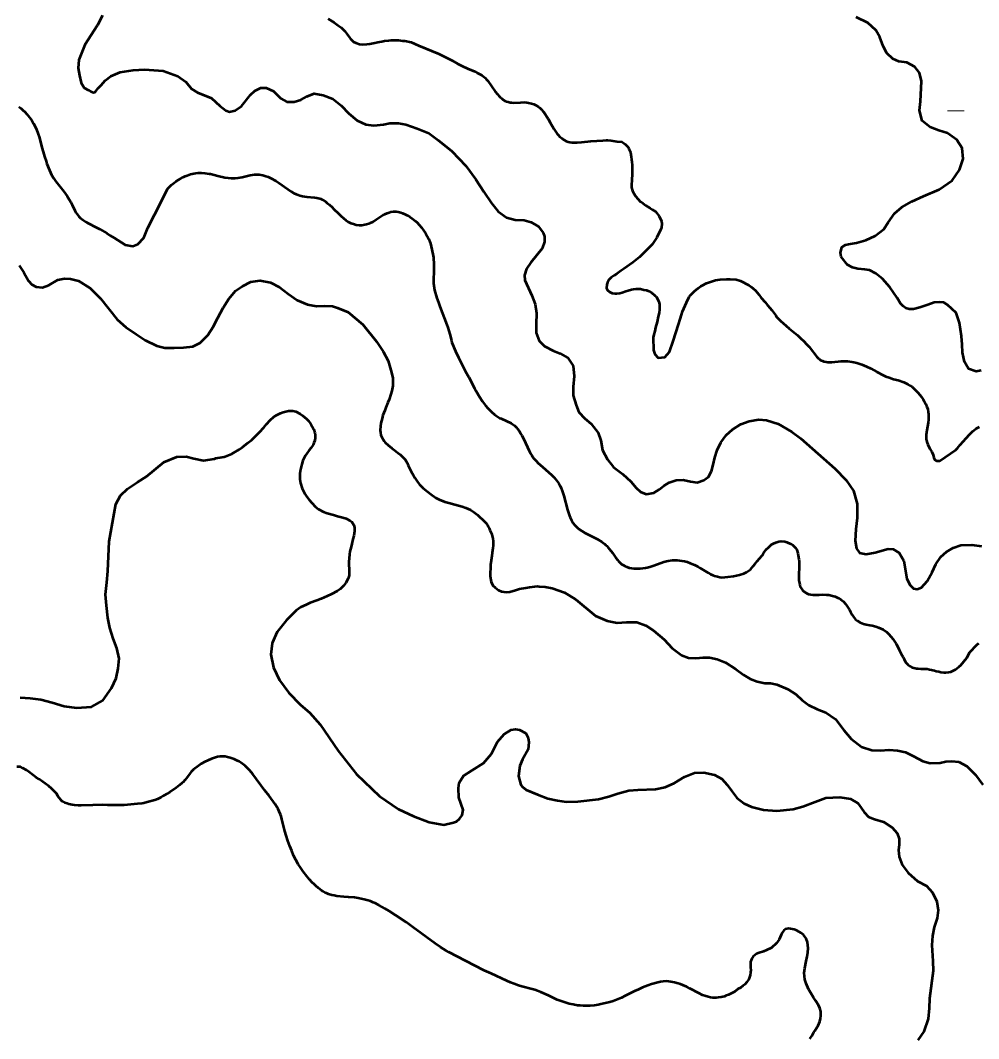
# Model space of a CAD drawing. Header units: metres. Extents: x 531395 to 538605, y 1843190 to 1853105.
# Drawn here: x 534343 to 535329, y 1845342 to 1846390 of the extents above; entities that cross this region are included whole.
import ezdxf

# ---------------------------------------------------------------- set-up
doc = ezdxf.new("R2010")
doc.units = ezdxf.units.M
doc.header["$LTSCALE"] = 4
doc.layers.add('2', color=7, linetype='Continuous', lineweight=53)
doc.layers.add('61', color=7, linetype='Continuous', lineweight=13)

msp = doc.modelspace()

# ---------------------------------------------------------------- linework, layer by layer
at = {"layer": '2'}
for points in [[(534427.43, 1846394.91), (534422.2, 1846385.15), (534409.16, 1846364.79), (534403, 1846349.24), (534402.12, 1846340.77), (534403.58, 1846333.18), (534405.33, 1846325.87), (534408.25, 1846320.62), (534412.75, 1846318.05)], [(535331.55, 1846029.66), (535326.38, 1846028.74), (535318.61, 1846031.61), (535314.22, 1846038.75), (535312.26, 1846048.22), (535311.96, 1846056.38), (535311.28, 1846065.03), (535309.16, 1846078.69), (535305.71, 1846088.96), (535296.98, 1846097.44), (535293.05, 1846099.8), (535288.73, 1846100.19), (535283.23, 1846099.8), (535276.55, 1846097.44), (535268.3, 1846094.68), (535262.01, 1846092.72), (535257.3, 1846092.72), (535254.15, 1846093.9), (535251.4, 1846095.86), (535248.65, 1846098.62), (535245.12, 1846104.51), (535237.65, 1846115.52), (535229.8, 1846124.17), (535223.12, 1846129.68), (535216.44, 1846132.82), (535211.72, 1846133.61), (535204.65, 1846134.4), (535199.15, 1846135.57), (535194.02, 1846138.42), (535187.54, 1846146.83), (535186.77, 1846150.73), (535188.12, 1846156.56), (535191.8, 1846159.14), (535194.88, 1846159.76), (535203.22, 1846161.26), (535212.74, 1846163.77), (535222.25, 1846168.21), (535231.46, 1846175.21), (535235.85, 1846181.97), (535242.41, 1846191.46), (535249.85, 1846197.93), (535260.27, 1846203.77), (535272.05, 1846209.12), (535288.19, 1846215.85), (535301.77, 1846225.18), (535309.09, 1846236.38), (535312.84, 1846247.7), (535312.01, 1846258.6), (535306.51, 1846267.01), (535296.85, 1846274.09), (535288.02, 1846276.83), (535279.13, 1846280.01), (535270.92, 1846286.71), (535267.98, 1846297.15), (535268.96, 1846306.42), (535269.97, 1846327.45), (535268.11, 1846336.07), (535263.3, 1846342.2), (535254.93, 1846346.51), (535246.72, 1846347.6), (535240.46, 1846350.44), (535234.52, 1846356.11), (535230.54, 1846363.51), (535227.33, 1846372.63), (535223.13, 1846380.01), (535214.84, 1846387.35), (535202.85, 1846393.18)], [(534659.42, 1846391.52), (534665.6, 1846387.97), (534667.14, 1846386.9), (534669.97, 1846384.8), (534672.81, 1846382.71), (534676.58, 1846378.97), (534678.58, 1846376.19), (534681.36, 1846372.34), (534682.34, 1846371.11), (534685.62, 1846368.07), (534687.94, 1846366.83), (534691.85, 1846365.53), (534694.63, 1846365.27), (534699.27, 1846365.64), (534702.5, 1846365.93), (534707.41, 1846366.83), (534710.5, 1846367.53), (534714.82, 1846368.44), (534717.53, 1846368.84), (534721.89, 1846369.43), (534724.39, 1846369.55)], [(534724.39, 1846369.55), (534730.24, 1846369.56), (534731.83, 1846369.5), (534735.98, 1846369.06), (534738.42, 1846368.92), (534744.87, 1846367.55), (534752.32, 1846364.04), (534773.52, 1846355.44), (534787.13, 1846348.75), (534792.95, 1846345.42), (534797.6, 1846342.98), (534802.8, 1846340.47), (534810.46, 1846337.26), (534812.84, 1846336.18), (534816.35, 1846334.39), (534817.91, 1846333.42), (534819.33, 1846332.3), (534821, 1846330.75), (534822.08, 1846329.65), (534823.68, 1846327.8), (534831.47, 1846316.91), (534833.65, 1846314.13), (534835.3, 1846312.24), (534836.66, 1846310.84), (534838.11, 1846309.54), (534839.65, 1846308.37), (534841.26, 1846307.39), (534842.93, 1846306.61), (534844.64, 1846306.04), (534846.78, 1846305.58), (534848.2, 1846305.41), (534850.42, 1846305.32), (534857.29, 1846305.66), (534861.12, 1846305.74), (534863.83, 1846305.47), (534865.64, 1846305.14), (534868.64, 1846304.44), (534871.11, 1846303.65), (534873.36, 1846302.6), (534875.88, 1846301.04), (534877.38, 1846299.89), (534879.1, 1846298.33), (534880.56, 1846296.73), (534881.56, 1846295.43), (534885.77, 1846288.66), (534887.88, 1846284.87), (534891.83, 1846278.32), (534895.23, 1846273.41), (534896.22, 1846272.1), (534897.95, 1846270.3), (534899.83, 1846268.7), (534901.09, 1846267.74), (534902.77, 1846266.66), (534904.53, 1846265.83), (534906.33, 1846265.18), (534908.14, 1846264.69), (534910.15, 1846264.37), (534912.54, 1846264.28), (534915.72, 1846264.37), (534920.12, 1846264.7), (534929.99, 1846265.86), (534942.07, 1846266.53), (534945.66, 1846266.64), (534947.48, 1846266.61), (534950.46, 1846266.39), (534956.73, 1846265.45), (534961.58, 1846265.05), (534963.73, 1846263.79), (534965.04, 1846262.61), (534966.92, 1846260.82), (534968.24, 1846259.47), (534969.09, 1846257.89), (534970.6, 1846254.31), (534971.46, 1846249.73), (534971.79, 1846246.93), (534972.06, 1846244.62), (534972.4, 1846240.9), (534972.45, 1846238.31), (534972.43, 1846235.63), (534972.37, 1846231.78), (534971.89, 1846225.88), (534971.69, 1846220.34), (534971.8, 1846218.01), (534972.67, 1846214.77), (534973.86, 1846212.49), (534976.11, 1846208.9), (534978.14, 1846206.55), (534981.09, 1846203.46), (534983.37, 1846201.81), (534986.39, 1846199.57), (534990.89, 1846196.75), (534993.04, 1846195.49), (534996.21, 1846193.43), (535000.28, 1846188.56), (535002.61, 1846183.57), (535002.92, 1846180.93), (535002.41, 1846176.69), (535001.83, 1846175.2)], [(534412.75, 1846318.05), (534415.31, 1846316.76), (534417.87, 1846315.91), (534419.36, 1846316.12), (534420.43, 1846317.19), (534422.78, 1846320.4), (534425.76, 1846323.39), (534430.03, 1846328.08), (534435.69, 1846332.59), (534445.62, 1846336.68), (534458.76, 1846338.73), (534470.44, 1846339.31), (534489.79, 1846338.17), (534504.75, 1846332.69), (534513.1, 1846326.66), (534518.97, 1846319.69), (534524.92, 1846315.75), (534539.36, 1846310.1), (534548.17, 1846301.97), (534554.21, 1846297.18), (534558.14, 1846295.8), (534563.9, 1846297.22), (534563.9, 1846297.22), (534570.38, 1846301.74), (534579.68, 1846313.49), (534584.05, 1846317.55), (534590.28, 1846320.53), (534595.76, 1846320.63), (534603.27, 1846317.19), (534610.93, 1846309.57), (534617.14, 1846306.2), (534624.68, 1846306.21), (534631.54, 1846308.3), (534637.39, 1846311.78), (534645.01, 1846314.81), (534654.35, 1846313.2), (534664.27, 1846309.4), (534673.04, 1846302.45), (534680.88, 1846294.31), (534689.37, 1846287), (534698.13, 1846282.96), (534706.43, 1846281.98), (534716.33, 1846283.02), (534723.08, 1846284.23), (534731.8, 1846284.28), (534739.39, 1846282.89), (534751.27, 1846278.89), (534763.16, 1846273.91), (534772.83, 1846266.63), (534786.64, 1846255.31), (534801.29, 1846240.42), (534811.54, 1846226.32), (534819.71, 1846213.48), (534827.72, 1846201.91), (534834.43, 1846193.32), (534843.11, 1846187.22), (534851.88, 1846184.9), (534861.19, 1846184.47), (534868.43, 1846182.4), (534875.95, 1846178), (534880.82, 1846171.24), (534882.22, 1846167.7), (534882.22, 1846164.32), (534882.22, 1846162.21), (534879.68, 1846155.44), (534868.07, 1846141), (534863.66, 1846134.46), (534861.72, 1846127.88), (534861.8, 1846122.61), (534869.13, 1846106.77), (534872.62, 1846098.02), (534873.92, 1846088.69), (534873.59, 1846077.56), (534873.56, 1846068.51), (534876.67, 1846060.26), (534882.28, 1846054.66), (534891.23, 1846049.88), (534898.1, 1846047.34), (534906.18, 1846042.68), (534911.63, 1846034.69), (534912.67, 1846023.83), (534911.66, 1846013.05), (534911.75, 1846003.91), (534914.61, 1845994.11), (534917.6, 1845986.92), (534923.53, 1845980.29), (534930.11, 1845974.69), (534937.5, 1845965.75), (534939.95, 1845957.63), (534941.96, 1845947.74), (534946.82, 1845938.29), (534953.12, 1845930.4), (534962.7, 1845923.01), (534970.89, 1845915.56), (534976.59, 1845909.11), (534980.84, 1845904.97), (534986.74, 1845902.42), (534994.55, 1845903.76), (534999.97, 1845907.19), (535005.01, 1845911.11), (535010.43, 1845914.54)], [(534341.26, 1846300.96), (534343.11, 1846299.62), (534344.97, 1846298.12), (534347.78, 1846295.48), (534349.55, 1846293.55), (534352.31, 1846290.09), (534354.45, 1846287.02), (534356.35, 1846283.96), (534358.33, 1846280.23), (534359.4, 1846277.78), (534360.85, 1846273.99), (534362.46, 1846269.09), (534364.59, 1846260.54), (534367.73, 1846249.8), (534369.18, 1846245.12), (534370.15, 1846242.36), (534372.65, 1846236.04), (534373.84, 1846233.34), (534374.96, 1846231.11), (534377.09, 1846227.46), (534379.25, 1846224.27), (534380.64, 1846222.45), (534387.64, 1846213.96), (534389.36, 1846211.59), (534391.07, 1846209.05), (534393.02, 1846205.85), (534394.59, 1846203), (534396.05, 1846200.14), (534398.74, 1846194.5), (534399.96, 1846192.29), (534400.76, 1846191.09), (534402.09, 1846189.37), (534403.05, 1846188.28), (534404.38, 1846186.95), (534407.01, 1846184.89), (534410.05, 1846182.77)], [(534410.05, 1846182.77), (534411.9, 1846181.73), (534421.22, 1846177.05), (534424.5, 1846175.3), (534431.81, 1846170.99), (534435.15, 1846168.8), (534439.33, 1846166.31), (534450.61, 1846159.06), (534458.67, 1846157.59), (534463.8, 1846159.79), (534469.66, 1846166.38), (534474.05, 1846176.63), (534480.64, 1846189.81), (534494.43, 1846217.13), (534498.39, 1846220.83), (534500.9, 1846222.88), (534502.65, 1846224.14), (534505.45, 1846225.98), (534507.25, 1846227.06), (534510.21, 1846228.65), (534512.27, 1846229.63), (534514.4, 1846230.53), (534517.75, 1846231.6), (534521.16, 1846232.38), (534523.43, 1846232.76), (534525.71, 1846233.01), (534526.97, 1846233.07), (534529.24, 1846233.03), (534532.76, 1846232.78), (534537.21, 1846232.26), (534538.38, 1846232.04), (534545.85, 1846230.14), (534553.27, 1846228.47), (534556.77, 1846227.95), (534559.63, 1846227.7), (534562.13, 1846227.68), (534563.97, 1846227.76), (534566.87, 1846227.98), (534569.11, 1846228.26), (534571.02, 1846228.65), (534579.38, 1846230.82), (534581.62, 1846231.24), (534583.58, 1846231.46), (534585.69, 1846231.51), (534588.41, 1846231.31), (534592.15, 1846230.64), (534595.26, 1846229.79), (534597.88, 1846228.86), (534600.49, 1846227.69), (534605.69, 1846224.92), (534608.77, 1846223), (534618.15, 1846216.25), (534621.53, 1846213.91), (534624.28, 1846212.33), (534626.55, 1846211.24), (534628.73, 1846210.4), (534630.44, 1846209.85), (534633.23, 1846209.08), (534635, 1846208.69), (534637.49, 1846208.4), (534645.43, 1846207.83), (534647.74, 1846207.56), (534649.36, 1846207.18), (534651.07, 1846206.62), (534652.03, 1846206.22)], [(534652.03, 1846206.22), (534653.8, 1846205.31), (534656.66, 1846203.49), (534658.56, 1846202.09), (534660.49, 1846200.52), (534663.51, 1846197.78), (534665.44, 1846195.91), (534670.09, 1846191.13), (534672.84, 1846188.44), (534675.15, 1846186.37), (534677.63, 1846184.43), (534680.19, 1846182.76), (534682.77, 1846181.5), (534685.49, 1846180.53), (534688.46, 1846179.77), (534691.41, 1846179.34), (534694.11, 1846179.37), (534697.15, 1846179.8), (534699.03, 1846180.19), (534701.27, 1846180.84), (534703.24, 1846181.69), (534705.39, 1846182.87), (534708.75, 1846184.96), (534713.89, 1846188.42), (534716.26, 1846189.88), (534717.94, 1846190.74), (534720.14, 1846191.71), (534722.3, 1846192.46), (534724, 1846192.9), (534726.75, 1846193.27), (534728.57, 1846193.29), (534729.57, 1846193.22), (534731.4, 1846192.93), (534734.26, 1846192.22), (534736.12, 1846191.63), (534738.54, 1846190.66), (534741.07, 1846189.34), (534743.62, 1846187.79), (534746.12, 1846186.11), (534749.09, 1846183.78), (534750.96, 1846182.03), (534753.29, 1846179.57), (534755.57, 1846176.9), (534758.1, 1846173.43), (534759.51, 1846171.09), (534762.98, 1846164.75), (534764.22, 1846162.05), (534764.78, 1846160.45), (534765.58, 1846157.38), (534767.28, 1846149.3), (534767.84, 1846146.05), (534768.04, 1846144.15), (534768.22, 1846140.54), (534768.24, 1846132.36), (534768.02, 1846122.86), (534768.06, 1846119.61), (534768.21, 1846117.28), (534768.53, 1846114.89), (534769, 1846112.51), (534771.46, 1846104.15), (534773.22, 1846099.74), (534774.56, 1846095.65), (534781.75, 1846076.58), (534782.6, 1846074.06), (534784.74, 1846067.05)], [(535001.83, 1846175.2), (534997.75, 1846166.46), (534992.79, 1846159.45), (534979.78, 1846146.24), (534976.4, 1846143.67), (534972.95, 1846141.02), (534963.8, 1846134.19), (534960.69, 1846132.16), (534956.6, 1846129.26), (534953.88, 1846127.53), (534950.62, 1846125.31), (534948.84, 1846123.43), (534947.02, 1846120.38), (534946.26, 1846118.29), (534946.04, 1846114.42), (534947.11, 1846112.37), (534948.99, 1846110.58), (534951.8, 1846109.4), (534954.44, 1846108.96), (534956.53, 1846108.95), (534959.67, 1846109.31), (534962.01, 1846110), (534965.87, 1846111.28), (534968.29, 1846112.07), (534971.6, 1846113.03), (534973.56, 1846113.43), (534976.53, 1846113.77), (534978.45, 1846113.75), (534980.8, 1846113.68), (534984.49, 1846112.86), (534987.06, 1846112.32), (534989.43, 1846111.34), (534992.72, 1846109.63), (534995.77, 1846107.06), (534996.9, 1846106.02), (534999.67, 1846100.83), (535000.46, 1846097.66), (535000.63, 1846092.58), (535000.04, 1846089.01), (534999.22, 1846085.32), (534998.11, 1846079.76), (534996.5, 1846074.14), (534995.6, 1846070.36), (534994.59, 1846066.82), (534993.87, 1846063.64), (534994.39, 1846050.76), (534995.61, 1846046.48), (534999.28, 1846042.81), (535006, 1846043.42), (535010.89, 1846048.92), (535014.55, 1846059.92), (535020.14, 1846077.13), (535021.69, 1846082.49), (535022.99, 1846087.15), (535024.2, 1846090.39), (535025.5, 1846093.55), (535028.2, 1846099.79), (535031.13, 1846105.56), (535031.98, 1846106.83), (535036.45, 1846111.53), (535040.38, 1846114.41), (535043.16, 1846116.4), (535044.47, 1846117.31), (535048.95, 1846119.75), (535055.07, 1846121.79), (535057.98, 1846122.63), (535062.93, 1846123.21), (535069.71, 1846123.82), (535073.04, 1846123.88), (535079.21, 1846123.34), (535083.72, 1846121.86), (535092.32, 1846117.59), (535094.77, 1846115.95), (535096.98, 1846114.2), (535099.23, 1846112.12), (535102.82, 1846107.78), (535105.27, 1846104.63), (535109.17, 1846099.9), (535111.6, 1846096.93), (535114, 1846094.28), (535116.21, 1846091.78), (535119.25, 1846087.87), (535120.27, 1846086.32), (535121.28, 1846084.76), (535125.45, 1846080.35), (535127.61, 1846078.32), (535133.85, 1846072.98), (535142.55, 1846065.94), (535145.62, 1846063.12), (535149.23, 1846059.58), (535151.44, 1846057.33), (535154.53, 1846053.93), (535162.41, 1846043.85)], [(534341.44, 1846137.84), (534346.36, 1846130.65), (534351.12, 1846121.87), (534354.63, 1846118.36), (534359.01, 1846115.73), (534365.58, 1846115.29), (534372.15, 1846117.49), (534381.34, 1846123.18), (534388.35, 1846124.5), (534394.48, 1846124.06), (534402.74, 1846121.9), (534414.47, 1846114.53), (534425.39, 1846103.95), (534442.22, 1846082.32), (534451.42, 1846074.45), (534461.76, 1846067.03), (534471.17, 1846061.12), (534483.3, 1846054.99)], [(534483.3, 1846054.99), (534491.27, 1846053.11), (534501.08, 1846053.06), (534510.62, 1846053.42), (534520.19, 1846054.53), (534527.94, 1846058.23), (534535.75, 1846066.13), (534541.24, 1846074.52), (534545.97, 1846083.9), (534551.45, 1846094.23), (534557.26, 1846103.52), (534564.08, 1846111.63), (534571.35, 1846116.68), (534580, 1846121.02), (534589.54, 1846122.34), (534600.11, 1846120.34), (534609.52, 1846115.4), (534618.51, 1846108.47), (534627.54, 1846102.09), (534638.08, 1846097.6), (534647.42, 1846095.99), (534655.78, 1846096.31), (534663.84, 1846095.88), (534669.09, 1846094.13), (534680.04, 1846089.75), (534695.17, 1846077.08), (534709.39, 1846059.52), (534715.96, 1846049.44), (534721.21, 1846039.8), (534724.78, 1846027.55), (534726.02, 1846021.77), (534726.05, 1846019.86), (534725.95, 1846014.12), (534725.12, 1846008.96), (534724.11, 1846005.31), (534722.33, 1846000.04), (534720.98, 1845996.83), (534718.91, 1845991.63), (534717.84, 1845988.54), (534715.83, 1845983.63), (534714.97, 1845980.38), (534713.82, 1845975.47), (534713.39, 1845972.55), (534713.01, 1845968.4), (534713.32, 1845965.77), (534713.6, 1845963.32), (534714.62, 1845961.14), (534717.3, 1845956.96), (534718.1, 1845955.82), (534721.3, 1845952.94), (534725.19, 1845949.86), (534727.71, 1845947.86), (534731.37, 1845945.13), (534733.6, 1845943.19), (534736.8, 1845940.32), (534738.65, 1845938.33), (534740.68, 1845934.84), (534741.95, 1845932.13), (534743.98, 1845927.78), (534745.36, 1845924.98), (534746.9, 1845922.39), (534748.59, 1845919.34), (534751.38, 1845915.08), (534753.59, 1845912.47), (534757.27, 1845908.69)], [(534784.74, 1846067.05), (534786.32, 1846060.71), (534786.94, 1846058.58), (534790.43, 1846049.54), (534793.77, 1846042.98), (534795.99, 1846038.35), (534800.97, 1846028.76), (534804.3, 1846022.83), (534810.14, 1846011.63), (534811.95, 1846008.39), (534815.36, 1846002.62), (534818.42, 1845997.86), (534821.39, 1845993.81), (534823.79, 1845990.99), (534825.22, 1845989.47), (534827.96, 1845986.84), (534830.66, 1845984.52), (534832.02, 1845983.47), (534834.24, 1845981.99), (534836.3, 1845980.86), (534837.46, 1845980.29), (534842.54, 1845978.1), (534847.74, 1845975.4), (534849.1, 1845974.62), (534851.17, 1845973.11), (534853.18, 1845971.19), (534854.42, 1845969.71), (534856, 1845967.55), (534857.59, 1845965.05), (534858.83, 1845962.88), (534860.72, 1845959.19), (534866.53, 1845946.98), (534867.87, 1845944.44), (534869.22, 1845942.12), (534870.97, 1845939.58), (534872.2, 1845938.09), (534873.52, 1845936.66), (534875.76, 1845934.44), (534880.1, 1845930.55), (534886.67, 1845924.92), (534889.5, 1845922.34), (534892.11, 1845919.68), (534893.56, 1845917.98), (534894.88, 1845916.25), (534896.75, 1845913.48), (534898.09, 1845911.12), (534899.19, 1845908.72), (534900.33, 1845905.75), (534901.92, 1845900.77), (534905.77, 1845886.22), (534906.78, 1845883.15), (534907.89, 1845880.21), (534908.65, 1845878.36), (534909.92, 1845875.69), (534911.78, 1845872.76), (534913.32, 1845870.71), (534914.68, 1845869.17), (534916.19, 1845867.82), (534918.17, 1845866.29), (534921.01, 1845864.34), (534923.74, 1845862.85), (534936.83, 1845856.13), (534939.28, 1845854.59), (534941.06, 1845853.35), (534943.75, 1845851.39)], [(535162.41, 1846043.85), (535163.99, 1846042.23), (535165.12, 1846041.33), (535166.31, 1846040.54), (535168.34, 1846039.53), (535169.71, 1846039.02), (535171.86, 1846038.51), (535173.69, 1846038.29), (535175.61, 1846038.22), (535177.98, 1846038.28), (535187.33, 1846039.2), (535191.42, 1846039.36), (535194.06, 1846039.26), (535198.27, 1846038.81), (535200.63, 1846038.42), (535203.6, 1846037.72), (535205.62, 1846037.1), (535208.8, 1846035.96), (535213.35, 1846034.02), (535217.97, 1846031.71), (535224.17, 1846028.26), (535230.73, 1846024.84), (535233.45, 1846023.54), (535236.73, 1846022.45), (535241.39, 1846020.72), (535245.96, 1846019.66), (535251.85, 1846017.63), (535253.97, 1846016.8), (535256.12, 1846015.71), (535258.26, 1846014.39), (535260.34, 1846012.9), (535261.95, 1846011.59), (535264.43, 1846009.28), (535266.82, 1846006.69), (535269.65, 1846003.04), (535271.7, 1846000.05), (535272.91, 1845998.09), (535274.48, 1845995.01), (535275.54, 1845992.47), (535276.46, 1845989.93), (535277.11, 1845987.33), (535277.38, 1845984.64), (535277.35, 1845979.18), (535277.03, 1845975.83), (535275.62, 1845968.37), (535275.02, 1845963.55), (535274.94, 1845960.8), (535275.05, 1845959.14), (535275.28, 1845957.56), (535275.88, 1845955.22), (535276.55, 1845953.74), (535278.57, 1845949.08), (535280.88, 1845946), (535282.03, 1845942.92), (535282.81, 1845939.84), (535283.96, 1845937.92), (535285.5, 1845936.76), (535288.97, 1845936.76), (535294.36, 1845940.61), (535305.28, 1845948.07), (535305.28, 1845948.07), (535307.05, 1845949.83), (535310.06, 1845953.17), (535315.94, 1845960.08), (535319.37, 1845963.97), (535321.45, 1845966.1), (535322.76, 1845967.25), (535326.07, 1845969.74), (535327.84, 1845970.8), (535329.84, 1845971.71)], [(534342.69, 1845693.1), (534352.99, 1845692.46), (534363.71, 1845691.12), (534375.58, 1845688.08), (534387.86, 1845684.33), (534400.47, 1845682.46), (534415.84, 1845683.59), (534427.79, 1845690.15), (534436.66, 1845702.81), (534441.29, 1845713.04), (534443.47, 1845723.09), (534444.55, 1845733.23), (534442.02, 1845743.93), (534438.14, 1845754.14), (534434.95, 1845764.97), (534432.91, 1845775.07), (534431.44, 1845787.82), (534430.44, 1845799.23), (534431.7, 1845811.55), (534432.61, 1845823.18), (534434.03, 1845853.71), (534440.98, 1845892.21), (534445.97, 1845901.19), (534453.14, 1845908.06), (534463.34, 1845914.84), (534472.69, 1845920.56), (534490.46, 1845935.43), (534503.62, 1845940.84), (534513.47, 1845941.33), (534521.38, 1845939.12), (534531.1, 1845937.02), (534542.71, 1845939.01), (534543.76, 1845939.36), (534550.54, 1845940.63), (534552.4, 1845941.04), (534553.51, 1845941.36), (534560.27, 1845944.05), (534562.06, 1845945.03), (534567.89, 1845948.28), (534571.4, 1845950.98), (534576.93, 1845955.15), (534580.5, 1845958.15), (534585.4, 1845962.82), (534588.82, 1845966.27), (534593.32, 1845971.09), (534595.91, 1845974.35), (534599.91, 1845978.54), (534603.71, 1845982.04), (534606.38, 1845983.69), (534610.52, 1845985.88), (534613.26, 1845986.97), (534617.34, 1845988.01), (534618.66, 1845988.16), (534623.25, 1845988.12), (534626.29, 1845987.43), (534630.55, 1845985.25), (534633.26, 1845983.27), (534637.07, 1845980.08), (534639.14, 1845977.93), (534641.81, 1845974.61), (534643.04, 1845972.27), (534644.67, 1845968.93), (534645.9, 1845965.73), (534646.24, 1845963.57), (534646.16, 1845960.22), (534645.69, 1845957.68), (534644.9, 1845955.4), (534644.01, 1845953.19), (534641.8, 1845949.97), (534639.95, 1845947.85), (534637.39, 1845944.4), (534635.68, 1845941.82), (534633.38, 1845936.96), (534632.35, 1845933.5), (534630.91, 1845927.8), (534630.22, 1845923.9), (534630.43, 1845917.91), (534631.19, 1845913.89), (534632.81, 1845908.15), (534635.35, 1845902.72), (534637.52, 1845899.63), (534640.07, 1845896.58), (534642.62, 1845893.53), (534646.35, 1845889.38), (534649.48, 1845887.07), (534654.75, 1845884.43), (534658.63, 1845883.07), (534664.97, 1845881.13), (534669.02, 1845879.98), (534674.64, 1845878.43), (534678.02, 1845877.3)], [(535010.43, 1845914.54), (535017.48, 1845916.87), (535024.78, 1845917.07), (535032.51, 1845915.38), (535039.3, 1845914.44), (535046.02, 1845916.84), (535050.78, 1845920.4), (535054.11, 1845926.07), (535055.8, 1845932.83), (535057.3, 1845940.33), (535059.79, 1845947.62), (535063.7, 1845955.72), (535068.98, 1845963.12), (535075.5, 1845969.15), (535084.14, 1845974.46), (535092.92, 1845977.74), (535102.74, 1845979.42), (535110.71, 1845978.51), (535122.66, 1845974.83), (535136.64, 1845966.66), (535145.84, 1845959.75), (535180.86, 1845928.92), (535192.47, 1845917.02), (535199.99, 1845906.04), (535204.05, 1845892.4), (535204.05, 1845892.4), (535203.98, 1845878.18), (535202.64, 1845866.5), (535201.68, 1845854.33), (535203.11, 1845846.63), (535206.44, 1845842.06), (535213.25, 1845840.91), (535222.44, 1845842.52), (535235.79, 1845846.22), (535240.99, 1845845.96), (535247.15, 1845842.05), (535251.99, 1845833.78), (535254.98, 1845815.38), (535258.32, 1845808.88), (535261.86, 1845805.3), (535265.6, 1845804.66), (535270.24, 1845806.38), (535275.93, 1845813.07), (535281.02, 1845822.17), (535284.99, 1845830.6), (535289.97, 1845837.86), (535295.8, 1845843.27), (535302.66, 1845847.3), (535310.66, 1845849.84), (535321.99, 1845850.51), (535331.97, 1845848.97)], [(534757.27, 1845908.69), (534762.01, 1845904.94), (534765.16, 1845902.44), (534770.17, 1845898.82), (534773.74, 1845896.85), (534779.72, 1845894.68), (534783.66, 1845893.61), (534789.87, 1845891.94), (534793.71, 1845890.95), (534797.49, 1845889.67), (534801.06, 1845888.56), (534805.91, 1845886.25), (534809, 1845884.32), (534813.1, 1845881.07), (534815.56, 1845878.78), (534818.42, 1845876.34), (534820.36, 1845874.46), (534821.22, 1845873.61), (534822.21, 1845872.48), (534823.56, 1845870.73), (534823.96, 1845869.72), (534825.08, 1845867.47), (534825.97, 1845865.56), (534827.52, 1845862.11), (534827.86, 1845860.82), (534828.89, 1845856.93), (534829.21, 1845854.1), (534829.23, 1845849.8), (534828.91, 1845846.81), (534828.2, 1845842.23), (534827.99, 1845839.15), (534827.21, 1845834.29), (534826.69, 1845829.74), (534826.5, 1845826.47), (534826.39, 1845821.59), (534826.37, 1845818.53), (534826.81, 1845813.9)], [(534678.02, 1845877.3), (534681.95, 1845875.56), (534683.84, 1845874.06), (534685.85, 1845870.75), (534686.45, 1845868.05), (534686.57, 1845864.54), (534685.82, 1845859.48), (534685.06, 1845856.15), (534683.72, 1845851.22), (534683.02, 1845848.18), (534681.74, 1845843.54), (534681.4, 1845840.73), (534681.07, 1845836.2), (534680.93, 1845833.23), (534680.95, 1845828.93), (534681.12, 1845825.89), (534681.14, 1845821.6), (534680.98, 1845818.81), (534680.18, 1845815.85), (534677.83, 1845811.38), (534675.67, 1845808.65), (534672, 1845804.88), (534668.91, 1845802.7), (534662.97, 1845799.53), (534658.62, 1845797.5), (534652.16, 1845794.75), (534647.79, 1845792.9), (534641.1, 1845790.5), (534636.94, 1845788.49), (534631.29, 1845786.18), (534626.75, 1845782.69), (534616.69, 1845772.9), (534606.98, 1845760.9), (534601.98, 1845749.23), (534600.55, 1845737.43), (534603.26, 1845724.28), (534609.51, 1845711.22), (534618.91, 1845697.99), (534630.76, 1845685.9), (534640.58, 1845677.34), (534651.23, 1845665.44), (534669.97, 1845638.43), (534688.59, 1845614.41), (534712.42, 1845591.87), (534731.98, 1845578.3), (534747.23, 1845571.24), (534763.56, 1845565.06), (534778.54, 1845562.27), (534788.4, 1845564.49), (534791.72, 1845565.73), (534794.78, 1845568.36), (534797.41, 1845572.31), (534798.29, 1845577.56), (534793.91, 1845590.27), (534793.47, 1845599.91), (534794.35, 1845605.61), (534798.73, 1845612.62), (534807.48, 1845618.31), (534819.31, 1845625.76), (534827.63, 1845635.4), (534833.76, 1845647.67), (534840.77, 1845655.56), (534847.77, 1845659.94), (534852.15, 1845660.82), (534856.53, 1845659.94), (534863.1, 1845656.44), (534865.29, 1845651.62), (534866.17, 1845647.23), (534865.29, 1845639.79), (534859.47, 1845629.6), (534856.6, 1845622.8), (534855.33, 1845612.42), (534857.78, 1845603.34), (534859.57, 1845601.43), (534863.31, 1845598.38), (534874.86, 1845593.47), (534885.47, 1845589.32), (534895.52, 1845587.14), (534904.6, 1845585.93), (534916.29, 1845586.32), (534937.67, 1845588.69), (534948.24, 1845591.32), (534957.77, 1845594.58), (534969.05, 1845597.61), (534978.12, 1845598.34), (534996.36, 1845598.94), (535006.46, 1845600.98), (535015.47, 1845605.04), (535026.12, 1845611.66), (535036.42, 1845615.65), (535046.16, 1845616.24), (535056.99, 1845613.84), (535064.6, 1845609.55), (535070.15, 1845603.41), (535074.79, 1845596.84), (535080.21, 1845590.04), (535087.47, 1845584.09), (535095.31, 1845580.59), (535107.49, 1845577.69), (535121.08, 1845576.57), (535137.99, 1845578.43)], [(534943.75, 1845851.39), (534945.34, 1845850.09), (534946.13, 1845849.35), (534947.41, 1845847.96), (534949.2, 1845845.76), (534951.95, 1845842.11), (534955.55, 1845836.97), (534957.2, 1845834.85), (534958.32, 1845833.53), (534959.51, 1845832.29), (534961.5, 1845830.53), (534963.29, 1845829.28), (534965.21, 1845828.25), (534966.81, 1845827.58), (534969.41, 1845826.75), (534971.64, 1845826.28), (534973.95, 1845826.04), (534978.64, 1845825.9), (534980.46, 1845825.94), (534983.33, 1845826.25), (534986.15, 1845826.72), (534987.91, 1845827.05), (534990.61, 1845827.69), (534994.55, 1845829), (535005.04, 1845832.95), (535007.6, 1845833.69), (535009.29, 1845834.01), (535013.81, 1845834.55), (535016.18, 1845834.63), (535018.63, 1845834.51), (535023.58, 1845833.97), (535026.12, 1845833.5), (535028.82, 1845832.75), (535032.16, 1845831.58), (535036.35, 1845829.76), (535039.87, 1845827.9), (535042.15, 1845826.6), (535050.58, 1845821.62), (535053.11, 1845820.26), (535055.43, 1845819.26), (535057.22, 1845818.62), (535060.18, 1845817.71), (535062.73, 1845817.12), (535064.52, 1845816.9), (535070.83, 1845817.35), (535076.57, 1845818.11), (535079.65, 1845818.75), (535082.7, 1845819.58), (535087.22, 1845820.97), (535089.85, 1845822.13), (535094.09, 1845825.11), (535096.97, 1845828.3), (535098.61, 1845830.6), (535101.38, 1845833.88), (535103.13, 1845836.09), (535105.99, 1845839.47), (535107.53, 1845841.85), (535110.36, 1845845.42), (535112.49, 1845847.67), (535115.78, 1845850.54), (535117.94, 1845851.74), (535120.11, 1845852.76), (535123.33, 1845853.8), (535125.78, 1845854.09), (535129.43, 1845853.94)], [(535129.43, 1845853.94), (535131.61, 1845853.23), (535135.35, 1845851.47), (535137.53, 1845849.91), (535140.44, 1845847.1), (535141.81, 1845845.15), (535142.98, 1845841.66), (535143.35, 1845839.32), (535143.87, 1845835.65), (535144.13, 1845833.39), (535144.2, 1845831.11), (535144.28, 1845827.96), (535144.08, 1845825.55), (535143.87, 1845821.61), (535143.97, 1845819.14), (535143.79, 1845815.68), (535144.01, 1845813.8), (535144.45, 1845810.89), (535144.83, 1845809.21), (535145.34, 1845807.27), (535146.19, 1845805.74), (535147.66, 1845803.72), (535149.16, 1845802.36), (535151.66, 1845800.55), (535153.76, 1845799.74), (535155.92, 1845799.23), (535158.14, 1845799.01), (535162.17, 1845798.9), (535164.64, 1845799), (535168.43, 1845799.25), (535172.18, 1845799.02), (535174.88, 1845798.76), (535178.62, 1845797.85), (535181.09, 1845797.09), (535184.81, 1845795.51), (535187.06, 1845794.25), (535189.9, 1845792), (535191.46, 1845790.08), (535193.29, 1845787.42), (535193.97, 1845786.55), (535195.87, 1845783.33), (535196.97, 1845781.26), (535198.66, 1845778.21), (535200.03, 1845776.27), (535202.24, 1845773.66), (535204.14, 1845772.16), (535207.12, 1845770.31), (535210.52, 1845768.98), (535213.08, 1845768.33), (535216.87, 1845767.72), (535219.39, 1845767.43), (535223.15, 1845766.34), (535225.83, 1845765.41), (535228.35, 1845764.27), (535230.68, 1845763.11), (535234.11, 1845760.74), (535236.05, 1845758.86), (535238.78, 1845755.84), (535240.55, 1845753.75), (535242.64, 1845750.55), (535244.04, 1845748.42), (535245.98, 1845744.83), (535247.12, 1845742.38), (535249.22, 1845738.33), (535251.08, 1845734.63)], [(534826.81, 1845813.9), (534827.17, 1845812.41), (534829.05, 1845808.53), (534831.2, 1845806.48), (534834.96, 1845803.67), (534837.99, 1845802.3), (534842.83, 1845801.72), (534846.41, 1845802.13), (534852.44, 1845803.69), (534856.5, 1845804.93), (534862.84, 1845806.24), (534866.78, 1845806.88), (534872.32, 1845807.62), (534875.09, 1845807.66), (534876.72, 1845807.56), (534882.85, 1845807.22), (534890.01, 1845805.76), (534890.01, 1845805.76), (534902.81, 1845801.21), (534914.31, 1845794.04), (534934.78, 1845777.24), (534946.69, 1845772.05), (534956.81, 1845770.21), (534966.66, 1845770.71), (534977.01, 1845770.61), (534986.55, 1845767.3), (534994.47, 1845762.19), (535005.12, 1845752.98), (535013.57, 1845744.16), (535023.04, 1845736.86), (535030.16, 1845733.91), (535037.94, 1845733.74), (535045.28, 1845734.48), (535051.97, 1845734.4), (535059.92, 1845732.73), (535068.39, 1845729.3), (535078.87, 1845722.54), (535086.88, 1845716.58), (535093.95, 1845712.34), (535101.05, 1845709.61), (535108.88, 1845708.04), (535114.71, 1845707.85), (535121.19, 1845706.77), (535132.44, 1845701.72), (535141.04, 1845696.26), (535147.31, 1845690.52), (535154.26, 1845685.41), (535162.62, 1845681.1), (535171.71, 1845677.95), (535181.57, 1845670.91), (535190.32, 1845659.54), (535197.71, 1845650.6), (535208.36, 1845642.35), (535218.99, 1845638.95), (535227.42, 1845638.64), (535236.8, 1845639.51), (535245.38, 1845638.89), (535253.8, 1845636.85), (535261.9, 1845632.95), (535271.35, 1845627.58), (535279.08, 1845625.78), (535289.3, 1845626.11), (535295.29, 1845627.34), (535301.27, 1845627.82), (535308.36, 1845627.02)], [(535251.08, 1845734.63), (535252.26, 1845732.66), (535253.74, 1845729.78), (535254.97, 1845728.3), (535256.38, 1845726.84), (535257.95, 1845725.59), (535260.49, 1845724.26), (535262.28, 1845723.7), (535265.03, 1845723.07), (535266.66, 1845722.97), (535269.37, 1845722.71), (535271.19, 1845722.63), (535273.95, 1845722.67), (535275.78, 1845722.59), (535278.4, 1845722.23), (535280.45, 1845721.8), (535281.84, 1845721.39), (535283.41, 1845721), (535285.19, 1845720.44), (535288.03, 1845719.91), (535290.08, 1845719.48), (535293.1, 1845718.97), (535295.11, 1845718.91), (535298.13, 1845719.26), (535300.2, 1845719.5), (535303.09, 1845720.98), (535305.24, 1845722.19), (535308.56, 1845724.87), (535310.75, 1845726.55), (535316.75, 1845734.16), (535319.68, 1845740.02), (535327.02, 1845747.62), (535329.19, 1845749.21)], [(534553.5, 1845632.4), (534551.21, 1845632.65), (534549.29, 1845632.66), (534548.09, 1845632.55), (534545.71, 1845632.13), (534542.56, 1845631.32), (534539.54, 1845630.28), (534535.54, 1845628.55), (534532.53, 1845627.09), (534528.85, 1845625.08), (534525.94, 1845623.09), (534520.95, 1845619.04), (534519.22, 1845617.47), (534518.44, 1845616.64), (534517.33, 1845615.23), (534514.91, 1845611.78), (534512.17, 1845608.34), (534510.27, 1845606.28), (534508.93, 1845604.99), (534506.69, 1845603.02), (534503.13, 1845600.26), (534496.43, 1845595.85), (534493.63, 1845594.1), (534489.46, 1845591.7), (534487.19, 1845590.26), (534485.18, 1845589.16), (534483.86, 1845588.6), (534481.09, 1845587.67), (534473.18, 1845585.44), (534469.76, 1845584.67), (534467.65, 1845584.32), (534463.47, 1845583.87), (534453.08, 1845582.91), (534449.43, 1845582.62), (534447.45, 1845582.55), (534439.86, 1845582.63), (534433.83, 1845582.43), (534432.58, 1845582.44), (534427.45, 1845582.75), (534417.42, 1845582.57), (534405.33, 1845582.08), (534402.21, 1845582.17), (534398.5, 1845582.47), (534396.18, 1845582.76), (534392.78, 1845583.45), (534390.8, 1845584.08), (534388.46, 1845585.04), (534386.3, 1845586.14), (534385.94, 1845586.36), (534381.35, 1845591.79), (534380.24, 1845594.17), (534377.2, 1845597.32), (534374.77, 1845599.55), (534371.99, 1845601.9), (534368.33, 1845604.65), (534365.79, 1845606.36), (534361.96, 1845609.09), (534358.98, 1845611), (534355.95, 1845613.41), (534351.64, 1845616.67), (534349.08, 1845618.55), (534345.41, 1845620.71), (534342.95, 1845621.76), (534339.15, 1845622.07)], [(534992.38, 1845398.39), (534988.48, 1845397.04), (534982.95, 1845394.75), (534978.75, 1845392.88), (534974.63, 1845390.94), (534965.27, 1845386.24), (534961.37, 1845384.37), (534952.69, 1845380.94), (534949.49, 1845379.84), (534946.32, 1845378.99), (534939.95, 1845377.57), (534937.38, 1845377.06), (534933.24, 1845376.43), (534928.97, 1845376.04), (534926.18, 1845375.95), (534921.8, 1845376.01), (534918.98, 1845376.18), (534916.14, 1845376.47), (534911.71, 1845377.2), (534907.45, 1845378.16), (534902.41, 1845379.63), (534898.38, 1845381.04), (534895.14, 1845382.33), (534886.22, 1845386.55), (534878.2, 1845390.13), (534874.79, 1845391.52), (534872.02, 1845392.52), (534869.43, 1845393.29), (534858.86, 1845396.01), (534855.38, 1845397), (534850.89, 1845398.55), (534847.13, 1845400.05), (534843.38, 1845401.68), (534827.1, 1845409.2), (534820.02, 1845412.3), (534809.94, 1845417.33), (534792.15, 1845426.59), (534783.64, 1845431.17), (534780.74, 1845432.81), (534775.23, 1845436.22), (534769.69, 1845440.01), (534746.72, 1845456.92), (534739.62, 1845461.94), (534728.78, 1845469.29), (534721.8, 1845473.81), (534717.84, 1845476.22), (534711.58, 1845479.68), (534707.79, 1845481.56), (534705.95, 1845482.41), (534703.07, 1845483.59), (534700.51, 1845484.44), (534696.63, 1845485.41), (534690.39, 1845486.69), (534686.61, 1845487.29), (534680.46, 1845487.69), (534675.58, 1845488.19), (534668.58, 1845488.78), (534665.54, 1845489.36), (534663.24, 1845489.95), (534659.76, 1845491.02), (534657.63, 1845491.86), (534656.49, 1845492.4), (534654.52, 1845493.53), (534652.61, 1845494.8), (534649.69, 1845496.95), (534646.81, 1845499.36), (534644.97, 1845501.04), (534643.15, 1845502.86), (534640.3, 1845506), (534637.44, 1845509.44), (534633.76, 1845514.19), (534630.99, 1845518.17), (534628.71, 1845521.87), (534626.32, 1845526.2), (534624.01, 1845530.8), (534621.96, 1845535.32), (534620.02, 1845540.16), (534618.06, 1845545.7), (534616.3, 1845551.14), (534614.95, 1845555.71), (534613.85, 1845559.89), (534611.86, 1845568.12), (534611, 1845571.06), (534610.32, 1845572.98), (534609.13, 1845575.96), (534608, 1845578.37), (534606.68, 1845580.72), (534604.87, 1845583.52), (534598.86, 1845591.91), (534594.48, 1845597.57), (534582.09, 1845614.41), (534578.88, 1845618.19), (534576.27, 1845620.95), (534574.16, 1845622.84), (534570.13, 1845625.9), (534567.86, 1845627.38), (534565.6, 1845628.59), (534562.72, 1845629.85), (534558.74, 1845631.28), (534555.81, 1845632.02), (534553.5, 1845632.4)], [(535308.36, 1845627.02), (535316.72, 1845622.72), (535325.74, 1845613.64), (535333.07, 1845603.39)], [(535137.99, 1845578.43), (535147.9, 1845581.19), (535160.59, 1845586), (535171.56, 1845589.86), (535186, 1845590.78), (535197.09, 1845588.94), (535204.48, 1845584.63), (535208.05, 1845579.87), (535211.07, 1845575.16), (535215.58, 1845570.62), (535221.81, 1845568.01), (535230.94, 1845565.4), (535239.81, 1845559.54), (535245.01, 1845553.68), (535247.21, 1845547.69), (535247.24, 1845541.88), (535246.6, 1845536.2), (535247.09, 1845529.26), (535250.29, 1845521.12), (535256.21, 1845512.76), (535265.92, 1845504.3), (535275.11, 1845499.34), (535281.29, 1845492.51), (535285.89, 1845483.46), (535287.38, 1845474.37), (535286.16, 1845466.26), (535283.25, 1845456.98), (535281.29, 1845447.92), (535280.79, 1845438.28), (535281.84, 1845421.82), (535282.24, 1845411.85), (535278.31, 1845383.5), (535277.96, 1845373.55), (535276.85, 1845362.65), (535272.57, 1845349.45), (535266.28, 1845340.53)], [(535155.31, 1845342.12), (535157.44, 1845345.38), (535159.39, 1845348.78), (535160.39, 1845350.23), (535163.75, 1845355.8), (535165.44, 1845360.01), (535166.27, 1845362.94), (535166.6, 1845365.82), (535166.42, 1845370.31), (535165.54, 1845373.56), (535164.09, 1845376.65), (535161.03, 1845381.47), (535158.9, 1845384.65), (535155.91, 1845389.57), (535153.89, 1845393.26), (535151.41, 1845398.83), (535150.02, 1845402.93), (535149.47, 1845409.8), (535149.98, 1845414.79), (535151.39, 1845422.05), (535152.45, 1845426.61), (535153.2, 1845430.95), (535153.46, 1845435.25), (535152.73, 1845441.51), (535151.56, 1845445.14), (535148.59, 1845449.14), (535145.92, 1845451.25), (535141.8, 1845453.61), (535139.17, 1845454.65), (535135.41, 1845455.38), (535133.23, 1845455.46), (535130.3, 1845454.79), (535128.6, 1845453.59), (535126.5, 1845450.76), (535125.63, 1845448.9), (535124.65, 1845446.53), (535123.49, 1845444.31), (535121.87, 1845441.69), (535121.02, 1845440.43), (535115.63, 1845435.71), (535110.58, 1845433.12), (535107.47, 1845431.84), (535102.88, 1845430.38), (535100.15, 1845429.4), (535096.94, 1845426.85), (535095.33, 1845424.83), (535094.14, 1845421.43), (535094.08, 1845419.09), (535094.26, 1845415.35), (535094.31, 1845412.76), (535094.19, 1845410.16), (535093.75, 1845407.52), (535092.3, 1845403.42), (535090.02, 1845399.98), (535088.24, 1845398.1), (535086.34, 1845396.46), (535083.96, 1845394.6), (535081.59, 1845393.49), (535077.82, 1845390.55), (535075.68, 1845389.33), (535071.65, 1845387.44), (535069.21, 1845386.45), (535067.23, 1845385.75), (535064.1, 1845384.95), (535060.87, 1845384.42), (535058.73, 1845384.19), (535056.53, 1845384.13), (535055.28, 1845384.21), (535052.97, 1845384.57), (535050.64, 1845385.11), (535047.09, 1845386.2), (535044.79, 1845387.09), (535041.04, 1845388.86), (535031.66, 1845393.83), (535028.49, 1845395.4), (535024.6, 1845397.16), (535022.07, 1845398.16), (535019.58, 1845399.02), (535015.9, 1845400.05), (535012.28, 1845400.74), (535009.92, 1845401.03), (535007.62, 1845401.2), (535004.34, 1845401.18), (535001.63, 1845400.84), (534998.6, 1845400.16), (534992.38, 1845398.39)]]:
    msp.add_lwpolyline(points, dxfattribs=at)
at = {"layer": '61'}
msp.add_line((535296.82, 1846296.78), (535314.01, 1846296.78), dxfattribs=at)

doc.saveas('drawing.dxf')
